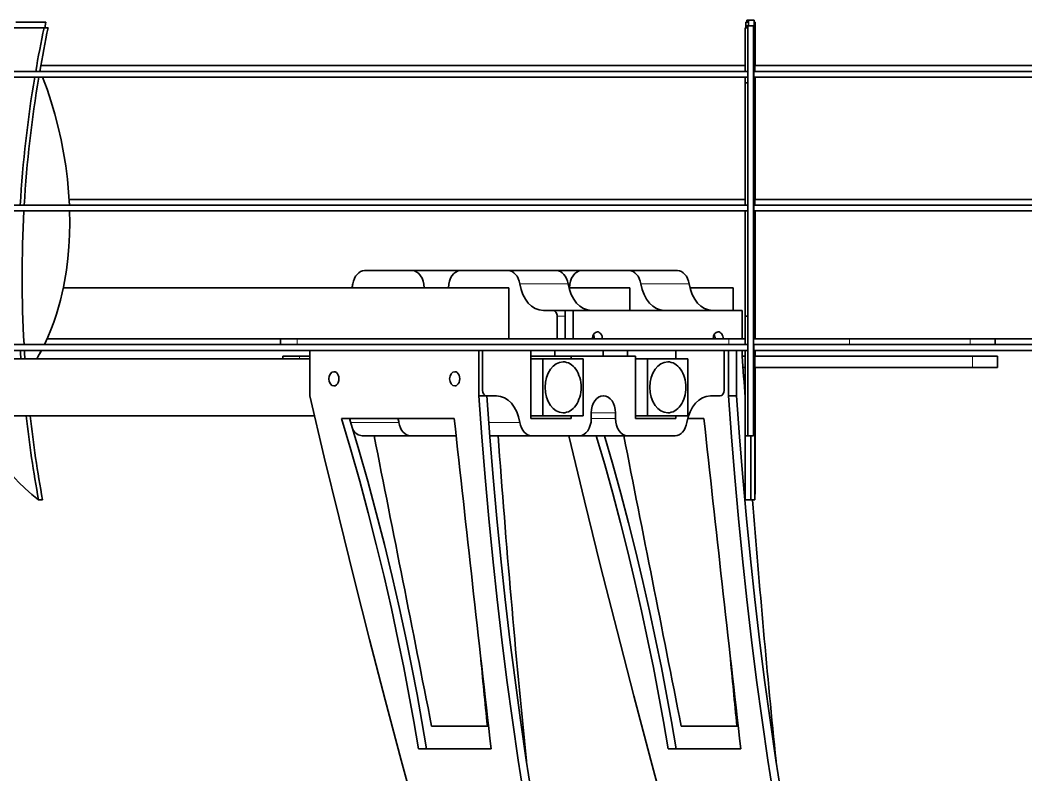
# Model space of a CAD drawing. Extents: x 95 to 1141, y 12 to 831.
# Drawn here: x 618.9 to 677.8, y 56.4 to 100.6 of the extents above; entities that cross this region are included whole.
import ezdxf

# ---------------------------------------------------------------- set-up
doc = ezdxf.new("R2010")
doc.units = 0

msp = doc.modelspace()

# ---------------------------------------------------------------- linework, layer by layer
at = {"color": 7, "lineweight": 35, "ltscale": 0.064818}
msp.add_line((620.28, 100.146), (617.687, 100.146), dxfattribs=at)
at = {"color": 7, "lineweight": 35, "ltscale": 0.043805}
msp.add_line((620.39, 100.479), (618.638, 100.479), dxfattribs=at)
at = {"color": 7, "lineweight": 35, "ltscale": 0.005893}
for p, q in [((620.516, 100.146), (620.28, 100.146)), ((620.194, 72.515), (619.959, 72.515))]:
    msp.add_line(p, q, dxfattribs=at)
at = {"color": 7, "lineweight": 35, "ltscale": 0.008511}
msp.add_line((620.39, 100.479), (620.321, 100.146), dxfattribs=at)
at = {"color": 7, "lineweight": 35, "ltscale": 0.004167}
for p, q in [((661.32, 100.146), (661.487, 100.146)), ((661.32, 97.269), (661.487, 97.269)), ((661.32, 96.936), (661.487, 96.936)), ((661.32, 89.436), (661.487, 89.436)), ((661.32, 83.269), (661.487, 83.269)), ((661.32, 81.269), (661.487, 81.269)), ((651.141, 80.936), (651.141, 80.769)), ((651.141, 77.436), (651.141, 77.269)), ((657.27, 77.269), (657.27, 77.436))]:
    msp.add_line(p, q, dxfattribs=at)
at = {"color": 7, "lineweight": 35, "ltscale": 0.063573}
for p, q in [((661.32, 100.146), (661.32, 97.603)), ((661.883, 100.146), (661.883, 97.603)), ((661.919, 100.479), (661.919, 97.936))]:
    msp.add_line(p, q, dxfattribs=at)
at = {"color": 7, "lineweight": 35, "ltscale": 0.004166}
msp.add_line((661.357, 100.479), (661.523, 100.479), dxfattribs=at)
at = {"color": 7, "lineweight": 35, "ltscale": 0.00833}
msp.add_line((661.357, 100.479), (661.357, 100.146), dxfattribs=at)
at = {"color": 7, "lineweight": 35, "ltscale": 0.002599}
for p, q in [((661.487, 100.269), (661.383, 100.269)), ((661.523, 100.603), (661.419, 100.603))]:
    msp.add_line(p, q, dxfattribs=at)
at = {"color": 7, "lineweight": 35, "ltscale": 0.003091}
for p, q in [((661.383, 100.146), (661.383, 100.269)), ((661.419, 100.479), (661.419, 100.603))]:
    msp.add_line(p, q, dxfattribs=at)
at = {"color": 7, "lineweight": 35, "ltscale": 0.008333}
for p, q in [((661.487, 100.269), (661.82, 100.269)), ((661.523, 100.603), (661.523, 100.269)), ((661.32, 97.269), (661.32, 96.936)), ((661.842, 97.269), (661.842, 97.603)), ((661.842, 89.436), (661.842, 89.769)), ((650.183, 80.936), (650.183, 81.269)), ((653.011, 81.269), (653.011, 80.936)), ((654.441, 80.936), (654.441, 81.269)), ((661.842, 81.269), (661.842, 81.603)), ((652.315, 77.269), (652.315, 77.603)), ((653.74, 77.269), (653.74, 77.603)), ((661.32, 76.269), (661.653, 76.269)), ((661.487, 76.269), (661.82, 76.269)), ((661.32, 72.515), (661.653, 72.515)), ((661.883, 72.515), (661.549, 72.515))]:
    msp.add_line(p, q, dxfattribs=at)
at = {"color": 7, "lineweight": 35}
for p, q in [((661.487, 100.269), (661.487, 76.269)), ((661.82, 100.269), (661.82, 76.269)), ((661.32, 97.936), (620.087, 97.936)), ((686.487, 97.936), (661.883, 97.936)), ((661.487, 97.603), (615.831, 97.603)), ((661.487, 97.269), (615.831, 97.269)), ((661.32, 97.269), (617.643, 97.269)), ((707.518, 97.603), (661.842, 97.603)), ((707.518, 97.269), (661.842, 97.269)), ((704.691, 97.269), (661.842, 97.269)), ((661.32, 90.103), (621.748, 90.103)), ((701.359, 90.103), (661.883, 90.103)), ((661.487, 89.769), (608.76, 89.769)), ((701.597, 89.769), (661.842, 89.769)), ((661.487, 89.436), (608.76, 89.436)), ((701.597, 89.436), (661.842, 89.436)), ((647.488, 84.936), (621.41, 84.936)), ((660.363, 81.936), (635.106, 81.936)), ((704.691, 81.936), (675.97, 81.936)), ((661.487, 81.603), (613.474, 81.603)), ((661.487, 81.269), (613.474, 81.269)), ((730.008, 81.603), (661.842, 81.603)), ((730.008, 81.269), (661.842, 81.269))]:
    msp.add_line(p, q, dxfattribs=at)
at = {"color": 7, "lineweight": 35, "ltscale": 0.008334}
msp.add_line((661.523, 100.603), (661.857, 100.603), dxfattribs=at)
at = {"color": 7, "lineweight": 35, "ltscale": 0.001567}
for p, q in [((661.883, 100.146), (661.82, 100.146)), ((661.919, 100.479), (661.857, 100.479))]:
    msp.add_line(p, q, dxfattribs=at)
at = {"color": 7, "lineweight": 35, "ltscale": 0.011427}
msp.add_line((661.857, 100.603), (661.857, 100.146), dxfattribs=at)
at = {"color": 7, "lineweight": 35, "ltscale": 0.001673}
msp.add_line((620.039, 97.665), (620.065, 97.603), dxfattribs=at)
at = {"color": 7, "lineweight": 35, "ltscale": 0.001608}
msp.add_line((620.039, 97.663), (620.063, 97.603), dxfattribs=at)
at = {"color": 7, "lineweight": 35, "ltscale": 0.000538635}
for p, q in [((661.82, 97.603), (661.842, 97.603)), ((661.82, 97.269), (661.842, 97.269)), ((661.842, 89.769), (661.82, 89.769)), ((661.842, 89.436), (661.82, 89.436)), ((661.842, 81.603), (661.82, 81.603)), ((661.842, 81.269), (661.82, 81.269))]:
    msp.add_line(p, q, dxfattribs=at)
at = {"color": 7, "lineweight": 35, "ltscale": 0.187514}
msp.add_line((661.883, 97.27), (661.883, 89.77), dxfattribs=at)
at = {"color": 7, "lineweight": 35, "ltscale": 0.179174}
msp.add_line((661.919, 97.27), (661.919, 90.103), dxfattribs=at)
at = {"color": 7, "lineweight": 35, "ltscale": 0.179167}
msp.add_line((661.32, 96.936), (661.32, 89.769), dxfattribs=at)
at = {"color": 7, "lineweight": 35, "ltscale": 0.154167}
msp.add_line((661.32, 89.436), (661.32, 83.269), dxfattribs=at)
at = {"color": 7, "lineweight": 35, "ltscale": 0.187518}
msp.add_line((661.883, 89.437), (661.883, 81.936), dxfattribs=at)
at = {"color": 7, "lineweight": 35, "ltscale": 0.18753}
msp.add_line((661.919, 89.437), (661.919, 81.936), dxfattribs=at)
at = {"color": 7, "lineweight": 35, "ltscale": 0.069608}
for p, q in [((641.831, 85.936), (639.046, 85.936)), ((644.659, 85.936), (647.443, 85.936)), ((654.441, 76.269), (657.226, 76.269))]:
    msp.add_line(p, q, dxfattribs=at)
at = {"color": 7, "lineweight": 35, "ltscale": 0.070711}
for p, q in [((641.831, 85.936), (644.659, 85.936)), ((647.443, 85.936), (650.272, 85.936)), ((654.53, 85.936), (657.359, 85.936)), ((648.784, 81.269), (645.956, 81.269)), ((650.183, 81.269), (653.011, 81.269)), ((654.441, 81.269), (657.27, 81.269)), ((657.27, 81.269), (660.098, 81.269)), ((638.913, 76.269), (641.742, 76.269))]:
    msp.add_line(p, q, dxfattribs=at)
at = {"color": 7, "lineweight": 35, "ltscale": 0.036816}
msp.add_line((650.273, 85.936), (651.746, 85.936), dxfattribs=at)
at = {"color": 7, "lineweight": 35, "ltscale": 0.069606}
for p, q in [((651.746, 85.936), (654.53, 85.936)), ((651.613, 76.269), (648.829, 76.269))]:
    msp.add_line(p, q, dxfattribs=at)
at = {"color": 7, "lineweight": 35, "ltscale": 0.000918579}
msp.add_line((647.488, 84.936), (647.451, 84.936), dxfattribs=at)
at = {"color": 7, "lineweight": 35, "ltscale": 0.074997}
msp.add_line((647.488, 84.936), (647.488, 81.936), dxfattribs=at)
at = {"color": 7, "lineweight": 13, "ltscale": 0.070711}
for p, q in [((648.133, 85.158), (650.961, 85.158)), ((655.22, 85.158), (658.048, 85.158))]:
    msp.add_line(p, q, dxfattribs=at)
at = {"color": 7, "lineweight": 35, "ltscale": 0.089191}
msp.add_line((654.574, 84.936), (651.007, 84.936), dxfattribs=at)
at = {"color": 7, "lineweight": 35, "ltscale": 0.000920105}
msp.add_line((654.574, 84.936), (654.538, 84.936), dxfattribs=at)
at = {"color": 7, "lineweight": 35, "ltscale": 0.033333}
for p, q in [((654.574, 84.936), (654.574, 83.603)), ((660.631, 83.603), (660.631, 84.936))]:
    msp.add_line(p, q, dxfattribs=at)
at = {"color": 7, "lineweight": 35, "ltscale": 0.063429}
msp.add_line((660.631, 84.936), (658.094, 84.936), dxfattribs=at)
at = {"color": 7, "lineweight": 35, "ltscale": 0.014215}
msp.add_line((650.08, 83.603), (649.512, 83.603), dxfattribs=at)
at = {"color": 7, "lineweight": 35, "ltscale": 0.017677}
msp.add_line((650.08, 83.603), (650.787, 83.603), dxfattribs=at)
at = {"color": 7, "lineweight": 13, "ltscale": 0.011786}
msp.add_line((650.316, 83.269), (650.787, 83.269), dxfattribs=at)
at = {"color": 7, "lineweight": 35, "ltscale": 0.033332}
msp.add_line((650.316, 81.936), (650.316, 83.269), dxfattribs=at)
at = {"color": 7, "lineweight": 35, "ltscale": 0.011784}
msp.add_line((650.787, 83.603), (651.259, 83.603), dxfattribs=at)
at = {"color": 7, "lineweight": 35, "ltscale": 0.041666}
for p, q in [((650.787, 81.936), (650.787, 83.603)), ((651.259, 81.936), (651.259, 83.603))]:
    msp.add_line(p, q, dxfattribs=at)
at = {"color": 7, "lineweight": 35, "ltscale": 0.247488}
msp.add_line((651.259, 83.603), (661.158, 83.603), dxfattribs=at)
at = {"color": 7, "lineweight": 35, "ltscale": 0.041663}
msp.add_line((661.158, 83.603), (661.158, 81.936), dxfattribs=at)
at = {"color": 7, "lineweight": 35, "ltscale": 0.041667}
msp.add_line((661.32, 83.269), (661.32, 81.603), dxfattribs=at)
at = {"color": 7, "lineweight": 35, "ltscale": 0.341856}
msp.add_line((634.13, 81.936), (620.455, 81.936), dxfattribs=at)
at = {"color": 7, "lineweight": 35, "ltscale": 0.024408}
for p, q in [((635.106, 81.936), (634.13, 81.936)), ((635.106, 81.269), (634.13, 81.269)), ((634.263, 80.936), (635.239, 80.936))]:
    msp.add_line(p, q, dxfattribs=at)
at = {"color": 7, "lineweight": 35, "ltscale": 0.008332}
for p, q in [((634.13, 81.603), (634.13, 81.936)), ((675.97, 81.603), (675.97, 81.936))]:
    msp.add_line(p, q, dxfattribs=at)
at = {"color": 7, "lineweight": 13, "ltscale": 0.008332}
for p, q in [((635.106, 81.603), (635.106, 81.936)), ((660.363, 81.603), (660.363, 81.936)), ((667.434, 81.603), (667.434, 81.936)), ((674.505, 81.603), (674.505, 81.936))]:
    msp.add_line(p, q, dxfattribs=at)
at = {"color": 7, "lineweight": 35, "ltscale": 0.02392}
msp.add_line((661.32, 81.936), (660.363, 81.936), dxfattribs=at)
at = {"color": 7, "lineweight": 35, "ltscale": 0.140356}
for p, q in [((667.434, 81.936), (661.82, 81.936)), ((667.434, 81.269), (661.82, 81.269))]:
    msp.add_line(p, q, dxfattribs=at)
at = {"color": 7, "lineweight": 35, "ltscale": 0.08839}
for p, q in [((667.434, 81.936), (670.97, 81.936)), ((667.434, 81.269), (670.97, 81.269))]:
    msp.add_line(p, q, dxfattribs=at)
at = {"color": 7, "lineweight": 35, "ltscale": 0.088388}
for p, q in [((674.505, 81.936), (670.97, 81.936)), ((674.505, 81.269), (670.97, 81.269))]:
    msp.add_line(p, q, dxfattribs=at)
at = {"color": 7, "lineweight": 35, "ltscale": 0.036612}
for p, q in [((675.97, 81.936), (674.505, 81.936)), ((675.97, 81.269), (674.505, 81.269))]:
    msp.add_line(p, q, dxfattribs=at)
at = {"color": 7, "lineweight": 35, "ltscale": 0.01824}
msp.add_line((635.836, 81.269), (635.106, 81.269), dxfattribs=at)
at = {"color": 7, "lineweight": 35, "ltscale": 0.066667}
for p, q in [((635.836, 81.269), (635.836, 78.603)), ((645.735, 78.603), (645.735, 81.269)), ((660.349, 78.603), (660.349, 81.269)), ((660.82, 78.603), (660.82, 81.269))]:
    msp.add_line(p, q, dxfattribs=at)
at = {"color": 7, "lineweight": 35, "ltscale": 0.247487}
msp.add_line((645.735, 81.269), (635.836, 81.269), dxfattribs=at)
at = {"color": 7, "lineweight": 35, "ltscale": 0.005005}
msp.add_line((645.735, 81.269), (645.935, 81.269), dxfattribs=at)
at = {"color": 7, "lineweight": 35, "ltscale": 0.000517273}
for p, q in [((645.935, 81.269), (645.956, 81.269)), ((646.171, 78.603), (646.192, 78.603))]:
    msp.add_line(p, q, dxfattribs=at)
at = {"color": 7, "lineweight": 35, "ltscale": 0.360698}
msp.add_line((660.363, 81.269), (645.935, 81.269), dxfattribs=at)
at = {"color": 7, "lineweight": 35, "ltscale": 0.058333}
for p, q in [((645.956, 81.269), (645.956, 78.936)), ((660.098, 81.269), (660.098, 78.936))]:
    msp.add_line(p, q, dxfattribs=at)
at = {"color": 7, "lineweight": 35, "ltscale": 0.1}
msp.add_line((648.784, 77.269), (648.784, 81.269), dxfattribs=at)
at = {"color": 7, "lineweight": 35, "ltscale": 0.034959}
msp.add_line((648.784, 81.269), (650.183, 81.269), dxfattribs=at)
at = {"color": 7, "lineweight": 35, "ltscale": 0.035751}
msp.add_line((654.441, 81.269), (653.011, 81.269), dxfattribs=at)
at = {"color": 7, "lineweight": 35, "ltscale": 0.0125}
msp.add_line((657.27, 80.769), (657.27, 81.269), dxfattribs=at)
at = {"color": 7, "lineweight": 35, "ltscale": 0.006262}
msp.add_line((660.349, 81.269), (660.098, 81.269), dxfattribs=at)
at = {"color": 7, "lineweight": 35, "ltscale": 0.011786}
for p, q in [((660.349, 81.269), (660.82, 81.269)), ((645.735, 78.603), (646.207, 78.603)), ((660.349, 78.603), (660.82, 78.603))]:
    msp.add_line(p, q, dxfattribs=at)
at = {"color": 7, "lineweight": 35, "ltscale": 0.023918}
msp.add_line((661.32, 81.269), (660.363, 81.269), dxfattribs=at)
at = {"color": 7, "lineweight": 35, "ltscale": 0.008338}
msp.add_line((661.158, 81.27), (661.158, 80.936), dxfattribs=at)
at = {"color": 7, "lineweight": 35, "ltscale": 0.125}
msp.add_line((661.32, 81.269), (661.32, 76.269), dxfattribs=at)
at = {"color": 7, "lineweight": 35, "ltscale": 0.218892}
msp.add_line((661.883, 81.271), (661.883, 72.515), dxfattribs=at)
at = {"color": 7, "lineweight": 35, "ltscale": 0.008373}
msp.add_line((661.919, 81.271), (661.919, 80.936), dxfattribs=at)
at = {"color": 7, "lineweight": 35, "ltscale": 0.478392}
msp.add_line((616.7, 80.769), (635.836, 80.769), dxfattribs=at)
at = {"color": 7, "lineweight": 35, "ltscale": 0.004164}
msp.add_line((634.263, 80.936), (634.263, 80.769), dxfattribs=at)
at = {"color": 7, "lineweight": 13, "ltscale": 0.004164}
msp.add_line((635.239, 80.936), (635.239, 80.769), dxfattribs=at)
at = {"color": 7, "lineweight": 35, "ltscale": 0.014909}
msp.add_line((635.239, 80.936), (635.836, 80.936), dxfattribs=at)
at = {"color": 7, "lineweight": 35, "ltscale": 0.058926}
for p, q in [((648.784, 80.936), (651.141, 80.936)), ((649.489, 80.769), (651.846, 80.769)), ((648.784, 77.269), (651.141, 77.269)), ((651.846, 77.436), (649.489, 77.436))]:
    msp.add_line(p, q, dxfattribs=at)
at = {"color": 7, "lineweight": 35, "ltscale": 0.017616}
for p, q in [((648.784, 80.769), (649.489, 80.769)), ((654.913, 80.769), (655.617, 80.769)), ((648.784, 77.436), (649.489, 77.436)), ((654.913, 77.436), (655.617, 77.436))]:
    msp.add_line(p, q, dxfattribs=at)
at = {"color": 7, "lineweight": 35, "ltscale": 0.083333}
for p, q in [((649.489, 80.769), (649.489, 77.436)), ((651.846, 77.436), (651.846, 80.769)), ((655.617, 80.769), (655.617, 77.436)), ((657.974, 77.436), (657.974, 80.769))]:
    msp.add_line(p, q, dxfattribs=at)
at = {"color": 7, "lineweight": 35, "ltscale": 0.047141}
for p in [(651.141, 80.936), (654.913, 80.936)]:
    msp.add_line(p, (653.027, 80.936), dxfattribs=at)
at = {"color": 7, "lineweight": 35, "ltscale": 0.091667}
msp.add_line((654.913, 80.936), (654.913, 77.269), dxfattribs=at)
at = {"color": 7, "lineweight": 35, "ltscale": 0.058925}
for p, q in [((655.617, 80.769), (657.974, 80.769)), ((657.27, 77.269), (654.913, 77.269)), ((657.974, 77.436), (655.617, 77.436))]:
    msp.add_line(p, q, dxfattribs=at)
at = {"color": 7, "lineweight": 35, "ltscale": 0.004039}
msp.add_line((661.32, 80.936), (661.158, 80.936), dxfattribs=at)
at = {"color": 7, "lineweight": 35, "ltscale": 0.3189}
for p, q in [((674.639, 80.936), (661.883, 80.936)), ((674.639, 80.269), (661.883, 80.269))]:
    msp.add_line(p, q, dxfattribs=at)
at = {"color": 7, "lineweight": 13, "ltscale": 0.016667}
msp.add_line((674.639, 80.936), (674.639, 80.269), dxfattribs=at)
at = {"color": 7, "lineweight": 35, "ltscale": 0.03661}
for p, q in [((674.639, 80.936), (676.103, 80.936)), ((674.639, 80.269), (676.103, 80.269))]:
    msp.add_line(p, q, dxfattribs=at)
at = {"color": 7, "lineweight": 35, "ltscale": 0.016667}
msp.add_line((676.103, 80.936), (676.103, 80.269), dxfattribs=at)
at = {"color": 7, "lineweight": 35, "ltscale": 0.002945}
msp.add_line((661.32, 80.269), (661.202, 80.269), dxfattribs=at)
at = {"color": 7, "lineweight": 35, "ltscale": 0.185538}
msp.add_line((661.919, 80.27), (661.919, 72.849), dxfattribs=at)
at = {"color": 7, "lineweight": 35, "ltscale": 0.014214}
for p, q in [((646.192, 78.603), (646.76, 78.603)), ((659.862, 78.603), (659.294, 78.603))]:
    msp.add_line(p, q, dxfattribs=at)
at = {"color": 7, "lineweight": 35, "ltscale": 0.000256348}
msp.add_line((653.017, 78.603), (653.027, 78.603), dxfattribs=at)
at = {"color": 7, "lineweight": 35, "ltscale": 0.485275}
msp.add_line((616.7, 77.436), (636.111, 77.436), dxfattribs=at)
at = {"color": 7, "lineweight": 35, "ltscale": 0.416147}
msp.add_line((619.465, 77.436), (636.111, 77.436), dxfattribs=at)
at = {"color": 7, "lineweight": 35, "ltscale": 0.164992}
msp.add_line((644.296, 77.269), (637.696, 77.269), dxfattribs=at)
at = {"color": 7, "lineweight": 13, "ltscale": 0.035622}
for p, q in [((652.315, 77.603), (653.74, 77.603)), ((652.315, 77.269), (653.74, 77.269))]:
    msp.add_line(p, q, dxfattribs=at)
at = {"color": 7, "lineweight": 35, "ltscale": 0.023723}
msp.add_line((658.909, 77.269), (657.961, 77.269), dxfattribs=at)
at = {"color": 7, "lineweight": 13, "ltscale": 0.070428}
msp.add_line((638.235, 77.047), (641.052, 77.047), dxfattribs=at)
at = {"color": 7, "lineweight": 13, "ltscale": 0.045592}
msp.add_line((646.315, 77.047), (648.139, 77.047), dxfattribs=at)
at = {"color": 7, "lineweight": 35, "ltscale": 0.066592}
msp.add_line((644.405, 76.269), (641.742, 76.269), dxfattribs=at)
at = {"color": 7, "lineweight": 35, "ltscale": 0.061372}
msp.add_line((646.374, 76.269), (648.829, 76.269), dxfattribs=at)
at = {"color": 7, "lineweight": 35, "ltscale": 0.070709}
msp.add_line((651.613, 76.269), (654.441, 76.269), dxfattribs=at)
at = {"color": 7, "lineweight": 35, "ltscale": 0.093855}
for p, q in [((661.32, 76.269), (661.32, 72.515)), ((661.653, 76.269), (661.653, 72.515))]:
    msp.add_line(p, q, dxfattribs=at)
at = {"color": 7, "lineweight": 35, "ltscale": 0.000923157}
msp.add_line((661.919, 72.849), (661.883, 72.849), dxfattribs=at)
at = {"color": 7, "lineweight": 35, "ltscale": 0.083206}
for p, q in [((642.97, 59.269), (646.298, 59.269)), ((657.583, 59.269), (660.912, 59.269))]:
    msp.add_line(p, q, dxfattribs=at)
at = {"color": 7, "lineweight": 35, "ltscale": 0.106065}
for p, q in [((646.449, 57.936), (642.207, 57.936)), ((661.063, 57.936), (656.82, 57.936))]:
    msp.add_line(p, q, dxfattribs=at)
at = {"color": 7, "lineweight": 35}
for points in [[(620.194, 97.272), (620.457, 96.555), (620.698, 95.827), (620.915, 95.088), (621.109, 94.341), (621.28, 93.586), (621.426, 92.826), (621.548, 92.063), (621.645, 91.298), (621.717, 90.533), (621.764, 89.769)], [(620.196, 97.272), (620.459, 96.555), (620.699, 95.827), (620.917, 95.088), (621.111, 94.341), (621.281, 93.586), (621.428, 92.826), (621.55, 92.063), (621.647, 91.298), (621.719, 90.533), (621.765, 89.769)], [(621.776, 89.433), (621.785, 88.726), (621.771, 88.023), (621.734, 87.328), (621.673, 86.641), (621.588, 85.963), (621.479, 85.297), (621.415, 84.968), (621.345, 84.642), (621.242, 84.214), (621.128, 83.792), (621.003, 83.377), (620.848, 82.918), (620.68, 82.469), (620.496, 82.031), (620.299, 81.603)], [(621.777, 89.436), (621.786, 88.728), (621.773, 88.026), (621.735, 87.33), (621.674, 86.642), (621.59, 85.965), (621.48, 85.298), (621.417, 84.969), (621.347, 84.643), (621.244, 84.215), (621.13, 83.793), (621.004, 83.377), (620.85, 82.919), (620.681, 82.47), (620.498, 82.031), (620.3, 81.603)], [(635.836, 78.603), (636.686, 75.024), (637.553, 71.455), (638.437, 67.895), (639.338, 64.344), (640.255, 60.802), (641.19, 57.269), (642.176, 53.621), (643.18, 49.983), (644.201, 46.354), (645.241, 42.735), (646.299, 39.125), (647.376, 35.526), (648.47, 31.936)], [(645.735, 78.603), (645.907, 76.206), (646.1, 73.816), (646.314, 71.433), (646.549, 69.056), (646.805, 66.685), (647.082, 64.321), (647.381, 61.964), (647.701, 59.614), (648.042, 57.269), (648.441, 54.7), (648.866, 52.139), (649.316, 49.586), (649.792, 47.041), (650.293, 44.504), (650.82, 41.974), (651.093, 40.713), (651.373, 39.453), (651.659, 38.195), (651.951, 36.939), (652.351, 35.268), (652.762, 33.6), (653.184, 31.936)], [(646.207, 78.603), (646.378, 76.206), (646.571, 73.816), (646.785, 71.433), (647.02, 69.056), (647.276, 66.685), (647.554, 64.321), (647.852, 61.964), (648.172, 59.614), (648.513, 57.269), (648.912, 54.7), (649.337, 52.139), (649.787, 49.586), (650.263, 47.041), (650.765, 44.504), (651.292, 41.974), (651.565, 40.713), (651.844, 39.453), (652.13, 38.195), (652.422, 36.939), (652.822, 35.268), (653.233, 33.6), (653.655, 31.936)], [(660.349, 78.603), (660.52, 76.206), (660.713, 73.816), (660.927, 71.433), (661.162, 69.056), (661.419, 66.685), (661.696, 64.321), (661.995, 61.964), (662.314, 59.614), (662.655, 57.269), (663.055, 54.7), (663.479, 52.139), (663.93, 49.586), (664.405, 47.041), (664.907, 44.504), (665.434, 41.974), (665.707, 40.713), (665.986, 39.453), (666.272, 38.195), (666.565, 36.939), (666.964, 35.268), (667.375, 33.6), (667.797, 31.936)], [(660.82, 78.603), (660.992, 76.206), (661.185, 73.816), (661.398, 71.433), (661.634, 69.056), (661.89, 66.685), (662.167, 64.321), (662.466, 61.964), (662.786, 59.614), (663.127, 57.269), (663.526, 54.7), (663.951, 52.139), (664.401, 49.586), (664.877, 47.041), (665.378, 44.504), (665.905, 41.974), (666.178, 40.713), (666.458, 39.453), (666.744, 38.195), (667.036, 36.939), (667.436, 35.268), (667.847, 33.6), (668.269, 31.936)], [(637.696, 77.269), (638.24, 75.442), (638.76, 73.605), (639.258, 71.758), (639.733, 69.901), (640.185, 68.034), (640.615, 66.157), (641.021, 64.269), (641.341, 62.696), (641.645, 61.117), (641.934, 59.53), (642.207, 57.936)], [(638.168, 77.269), (638.711, 75.442), (639.232, 73.605), (639.729, 71.758), (640.204, 69.901), (640.656, 68.034), (641.086, 66.157), (641.492, 64.269), (641.812, 62.696), (642.117, 61.117), (642.405, 59.53), (642.678, 57.936)], [(616.744, 76.269), (617.055, 75.757), (617.379, 75.268), (617.715, 74.801), (618.065, 74.357), (618.428, 73.936), (618.792, 73.549), (619.169, 73.183), (619.558, 72.838), (619.959, 72.515)], [(651.001, 76.269), (651.923, 72.449), (652.864, 68.638), (653.825, 64.838), (654.805, 61.049), (655.804, 57.269), (656.789, 53.621), (657.793, 49.983), (658.815, 46.354), (659.855, 42.735), (660.913, 39.125), (661.989, 35.526), (663.083, 31.936)], [(652.61, 76.269), (653.101, 74.581), (653.571, 72.884), (654.023, 71.178), (654.455, 69.464), (654.867, 67.741), (655.261, 66.009), (655.635, 64.269), (655.955, 62.696), (656.259, 61.117), (656.547, 59.53), (656.82, 57.936)], [(653.082, 76.269), (653.572, 74.581), (654.043, 72.884), (654.494, 71.178), (654.926, 69.464), (655.339, 67.741), (655.732, 66.009), (656.106, 64.269), (656.426, 62.696), (656.73, 61.117), (657.019, 59.53), (657.292, 57.936)]]:
    msp.add_lwpolyline(points, dxfattribs=at)
for centre, radius, start, end in [((690.526, 85.371), 71.783, 168.1221, 170.18885), ((690.762, 85.371), 71.783, 168.1221, 170.18885), ((689.202, 85.585), 70.442, 170.4532, 176.59468), ((689.438, 85.585), 70.442, 170.45227, 176.59466), ((689.686, 85.595), 70.689, 176.88473, 183.23742), ((690.736, 85.649), 71.976, 183.4859, 183.88695), ((690.972, 85.649), 71.976, 183.4859, 183.88695), ((609.792, 86.683), 11.67, 329.55199, 332.3484), ((609.793, 86.684), 11.671, 329.55208, 332.35954), ((1321.488, 123.96), 661.73, 183.727858, 183.937244), ((693.91, 85.991), 75.169, 186.53501, 190.32746), ((694.146, 85.991), 75.169, 186.53501, 190.32746), ((5415.382, 598.893), 4799.516, 186.239373, 186.471599), ((5429.996, 598.893), 4799.516, 186.239373, 186.471599), ((-27031.67, -5410.342), 28209.969, 11.1798483, 11.2150468), ((1302.474, 123.628), 657.316, 184.131658, 185.798184), ((-27017.057, -5410.342), 28209.969, 11.1798483, 11.2150468), ((1316.502, 123.575), 656.729, 184.459152, 185.798689), ((1071.953, 102.642), 427.924, 185.25686, 185.81719), ((1086.567, 102.642), 427.924, 185.25677, 185.81719)]:
    msp.add_arc(centre, radius, start, end, dxfattribs=at)
for centre, major_axis, start_param, end_param in [((639.046, 84.936), (0, -1), 3.141593, 4.488277), ((641.825, 84.936), (0, -1), 1.570796, 3.134128), ((644.664, 84.936), (0, -1), 3.149057, 4.712389), ((647.443, 84.936), (0, -1), 1.794909, 3.141593), ((650.272, 84.936), (0, -1), 1.794909, 3.141593), ((651.751, 84.936), (0, -1), 3.149057, 4.712389), ((654.53, 84.936), (0, -1), 1.794909, 3.141593), ((657.359, 84.936), (0, -1), 1.794909, 3.141593), ((636.978, 85.603), (0, -2), 1.230986, 1.346684), ((649.512, 85.603), (0, -2), 4.936501, 6.283185), ((652.34, 85.603), (0, -2), 4.936501, 6.283185), ((656.599, 85.603), (0, -2), 4.936501, 6.283185), ((659.427, 85.603), (0, -2), 4.936501, 6.283185), ((650.08, 83.269), (0, -0.333), 1.570796, 3.141593), ((652.673, 81.936), (0, -0.417), 3.141593, 4.712389), ((652.202, 81.936), (0, -0.417), 1.570796, 2.214728), ((652.673, 81.936), (0, -0.417), 1.570796, 3.141593), ((659.744, 81.936), (0, -0.417), 3.141593, 4.712389), ((659.273, 81.936), (0, -0.417), 1.570796, 2.214728), ((659.744, 81.936), (0, -0.417), 1.570796, 3.141593), ((650.668, 79.103), (0, -1.491), 3.141593, 6.283185), ((650.668, 79.103), (0, -1.491), 1.570796, 3.141593), ((656.796, 79.103), (0, -1.491), 3.141593, 6.283185), ((656.796, 79.103), (0, -1.491), 1.570796, 3.141593), ((637.25, 79.603), (0, -0.417), 3.141593, 4.712389), ((637.25, 79.603), (0, -0.417), 4.712389, 6.283185), ((637.25, 79.603), (0, -0.417), 6.283185, 9.424778), ((637.455, 80.269), (0, 0.417), 3.141593, 3.241567), ((644.321, 79.603), (0, -0.417), 3.141593, 4.712389), ((644.321, 79.603), (0, -0.417), 4.712389, 6.283185), ((644.321, 79.603), (0, -0.417), 6.283185, 9.424778), ((644.542, 80.269), (0, 0.417), 3.141593, 3.190786), ((646.192, 78.936), (0, -0.333), 4.712389, 6.283185), ((650.668, 79.103), (0, -1.491), 6.283185, 7.853982), ((656.796, 79.103), (0, -1.491), 6.283185, 7.853982), ((659.862, 78.936), (0, -0.333), 0, 1.570796), ((646.76, 76.603), (0, -2), 1.794909, 3.141593), ((653.022, 77.603), (0, -1), 3.141615, 4.712389), ((653.022, 77.603), (0, -1), 3.134082, 3.141615), ((653.032, 77.603), (0, -1), 3.141571, 3.149103), ((653.032, 77.603), (0, -1), 1.570796, 3.141571), ((659.294, 76.603), (0, -2), 3.141593, 4.488277), ((636.845, 76.603), (0, -2), 1.841832, 1.910609), ((639.673, 76.603), (0, -2), 1.794909, 1.910609), ((651.608, 77.269), (0, -1), 0.007465, 1.570796), ((654.447, 77.269), (0, -1), 4.712389, 6.275721), ((638.913, 77.269), (0, -1), 5.366338, 6.283185), ((641.742, 77.269), (0, -1), 4.936501, 6.283185), ((648.829, 77.269), (0, -1), 4.936501, 6.283185), ((657.226, 77.269), (0, -1), 0, 1.346684)]:
    msp.add_ellipse(centre, major_axis=major_axis, ratio=0.707107, start_param=start_param, end_param=end_param, dxfattribs=at)

doc.saveas('drawing.dxf')
